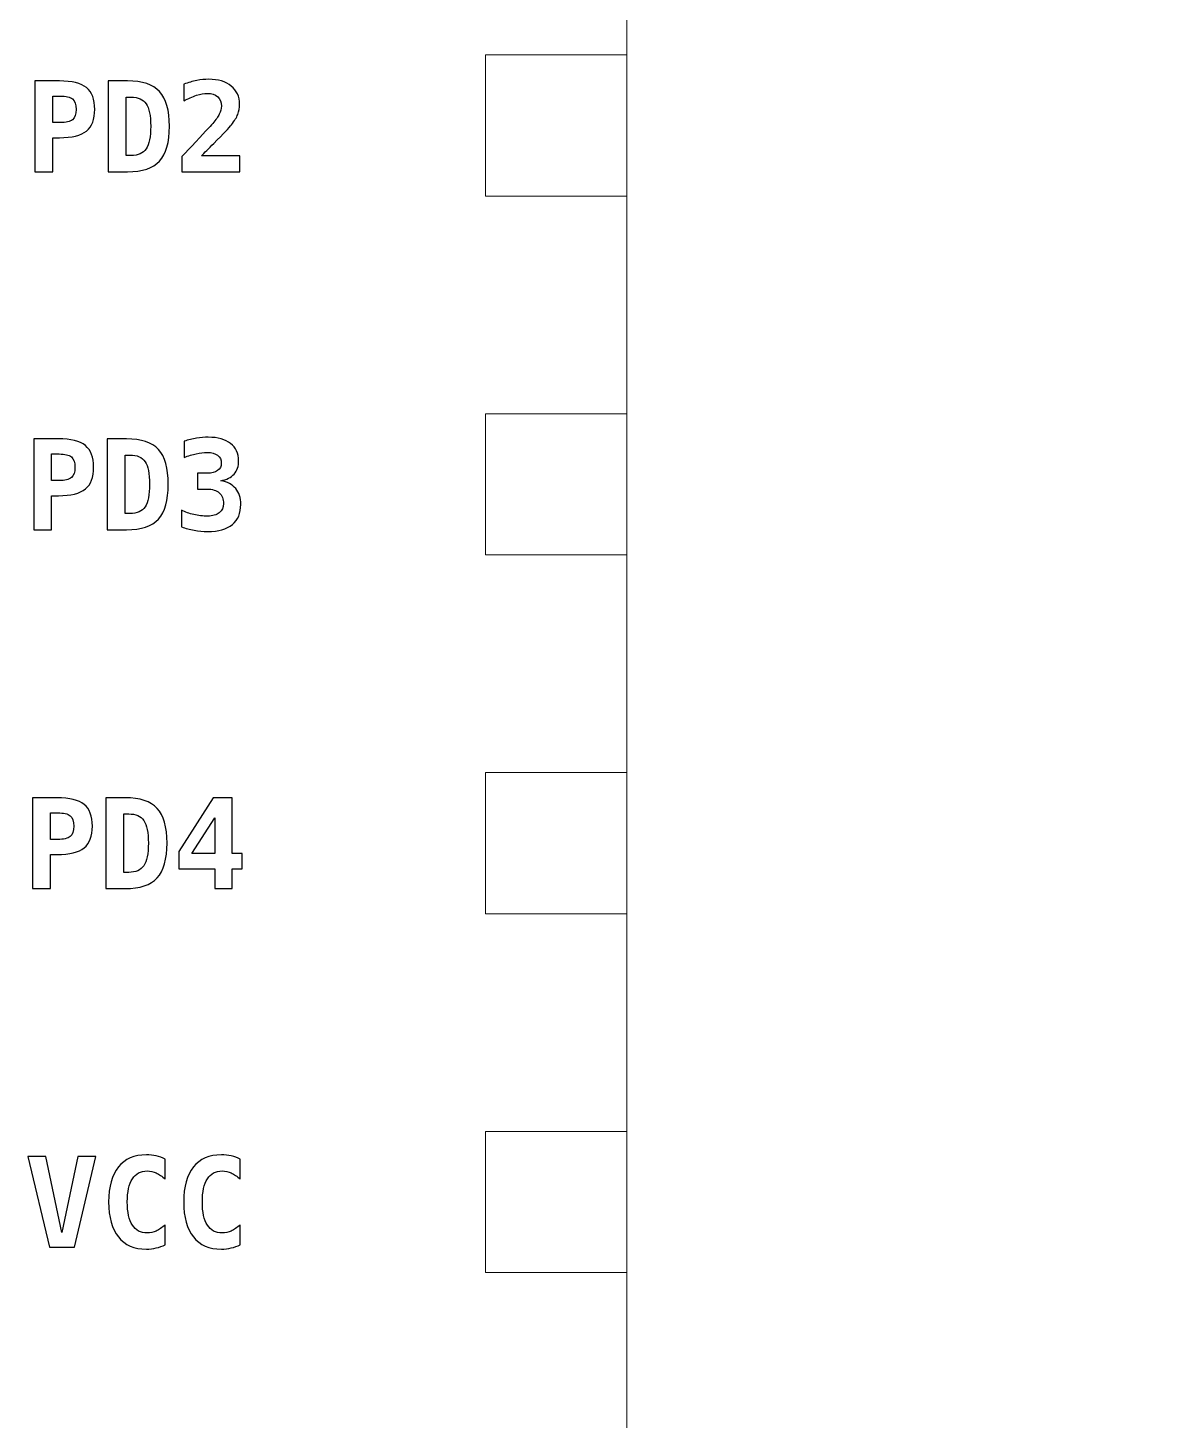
# Model space of a CAD drawing. Header units: centimetres. Extents: x -11.47 to -9.53, y -16.79 to -12.96.
# Drawn here: x -11.286 to -10.478, y -14.877 to -13.892 of the extents above; entities that cross this region are included whole.
import ezdxf

# ---------------------------------------------------------------- set-up
doc = ezdxf.new("R2010")
doc.units = ezdxf.units.CM
doc.header["$MEASUREMENT"] = 0
doc.layers.add('Layer 1', color=7, linetype='Continuous')

msp = doc.modelspace()

# ---------------------------------------------------------------- linework, layer by layer
at = {"layer": 'Layer 1', "color": 7, "lineweight": 9}
for points in [[(-10.8625, -16.575), (-10.1375, -16.575), (-10.1375, -13.125), (-10.8625, -13.125), (-10.8625, -16.575)], [(-10.9625, -14.011), (-10.8625, -14.011), (-10.8625, -13.911), (-10.9625, -13.911), (-10.9625, -14.011)], [(-10.9625, -14.265), (-10.8625, -14.265), (-10.8625, -14.165), (-10.9625, -14.165), (-10.9625, -14.265)], [(-10.9625, -14.519), (-10.8625, -14.519), (-10.8625, -14.419), (-10.9625, -14.419), (-10.9625, -14.519)], [(-10.9625, -14.773), (-10.8625, -14.773), (-10.8625, -14.673), (-10.9625, -14.673), (-10.9625, -14.773)]]:
    msp.add_lwpolyline(points, close=True, dxfattribs=at)
at = {"layer": 'Layer 1', "color": 250}
for points, knots in [([(-11.2815, -13.92942), (-11.2815, -13.92942), (-11.26405, -13.92942), (-11.26405, -13.92942), (-11.26405, -13.92942), (-11.25519, -13.92942), (-11.24881, -13.93099), (-11.24491, -13.93415), (-11.24491, -13.93415), (-11.24102, -13.93731), (-11.23908, -13.94244), (-11.23908, -13.94953), (-11.23908, -13.94953), (-11.23908, -13.95661), (-11.24102, -13.96174), (-11.24491, -13.9649), (-11.24491, -13.9649), (-11.24881, -13.96806), (-11.25519, -13.96963), (-11.26405, -13.96963), (-11.26405, -13.96963), (-11.26405, -13.96963), (-11.2688, -13.96963), (-11.2688, -13.96963), (-11.2688, -13.96963), (-11.2688, -13.96963), (-11.2688, -13.99371), (-11.2688, -13.99371), (-11.2688, -13.99371), (-11.2688, -13.99371), (-11.2815, -13.99371), (-11.2815, -13.99371), (-11.2815, -13.99371), (-11.2815, -13.99371), (-11.2815, -13.92942), (-11.2815, -13.92942)], [0, 0, 0, 0, 0.111111, 0.111111, 0.111111, 0.111111, 0.222222, 0.222222, 0.222222, 0.222222, 0.333333, 0.333333, 0.333333, 0.333333, 0.444444, 0.444444, 0.444444, 0.444444, 0.555556, 0.555556, 0.555556, 0.555556, 0.666667, 0.666667, 0.666667, 0.666667, 0.777778, 0.777778, 0.777778, 0.777778, 0.888889, 0.888889, 0.888889, 0.888889, 1, 1, 1, 1]), ([(-11.2295, -13.92942), (-11.2295, -13.92942), (-11.21589, -13.92942), (-11.21589, -13.92942), (-11.21589, -13.92942), (-11.20539, -13.92942), (-11.19782, -13.93192), (-11.19321, -13.93693), (-11.19321, -13.93693), (-11.18858, -13.94194), (-11.18627, -13.95013), (-11.18627, -13.96151), (-11.18627, -13.96151), (-11.18627, -13.9729), (-11.18858, -13.98111), (-11.19321, -13.98616), (-11.19321, -13.98616), (-11.19782, -13.9912), (-11.20539, -13.99371), (-11.21589, -13.99371), (-11.21589, -13.99371), (-11.21589, -13.99371), (-11.2295, -13.99371), (-11.2295, -13.99371), (-11.2295, -13.99371), (-11.2295, -13.99371), (-11.2295, -13.92942), (-11.2295, -13.92942)], [0, 0, 0, 0, 0.142857, 0.142857, 0.142857, 0.142857, 0.285714, 0.285714, 0.285714, 0.285714, 0.428571, 0.428571, 0.428571, 0.428571, 0.571429, 0.571429, 0.571429, 0.571429, 0.714286, 0.714286, 0.714286, 0.714286, 0.857143, 0.857143, 0.857143, 0.857143, 1, 1, 1, 1]), ([(-11.16362, -13.98251), (-11.16362, -13.98251), (-11.13653, -13.98251), (-11.13653, -13.98251), (-11.13653, -13.98251), (-11.13653, -13.98251), (-11.13653, -13.99371), (-11.13653, -13.99371), (-11.13653, -13.99371), (-11.13653, -13.99371), (-11.17735, -13.99371), (-11.17735, -13.99371), (-11.17735, -13.99371), (-11.17735, -13.99371), (-11.17735, -13.98285), (-11.17735, -13.98285), (-11.17735, -13.98285), (-11.17735, -13.98285), (-11.17045, -13.97554), (-11.17045, -13.97554), (-11.17045, -13.97554), (-11.16228, -13.96684), (-11.15731, -13.96149), (-11.15556, -13.95948), (-11.15556, -13.95948), (-11.15342, -13.95701), (-11.15186, -13.95482), (-11.15092, -13.95291), (-11.15092, -13.95291), (-11.14996, -13.951), (-11.14949, -13.94912), (-11.14949, -13.94725), (-11.14949, -13.94725), (-11.14949, -13.94438), (-11.15036, -13.94216), (-11.15209, -13.9406), (-11.15209, -13.9406), (-11.15383, -13.93903), (-11.1563, -13.93825), (-11.15947, -13.93825), (-11.15947, -13.93825), (-11.16175, -13.93825), (-11.16429, -13.93871), (-11.16712, -13.93961), (-11.16712, -13.93961), (-11.16995, -13.94052), (-11.17289, -13.94182), (-11.17597, -13.94354), (-11.17597, -13.94354), (-11.17597, -13.94354), (-11.17597, -13.9317), (-11.17597, -13.9317), (-11.17597, -13.9317), (-11.17289, -13.93058), (-11.16989, -13.92973), (-11.16694, -13.92914), (-11.16694, -13.92914), (-11.164, -13.92855), (-11.16118, -13.92826), (-11.15849, -13.92826), (-11.15849, -13.92826), (-11.15168, -13.92826), (-11.14633, -13.92985), (-11.14245, -13.93302), (-11.14245, -13.93302), (-11.13856, -13.93618), (-11.13662, -13.94052), (-11.13662, -13.946), (-11.13662, -13.946), (-11.13662, -13.94853), (-11.13704, -13.95089), (-11.13788, -13.9531), (-11.13788, -13.9531), (-11.13873, -13.95532), (-11.14019, -13.95777), (-11.14226, -13.96046), (-11.14226, -13.96046), (-11.14378, -13.96242), (-11.14795, -13.96681), (-11.15478, -13.97365), (-11.15478, -13.97365), (-11.15849, -13.97734), (-11.16143, -13.98031), (-11.16362, -13.98251)], [0, 0, 0, 0, 0.047619, 0.047619, 0.047619, 0.047619, 0.095238, 0.095238, 0.095238, 0.095238, 0.142857, 0.142857, 0.142857, 0.142857, 0.190476, 0.190476, 0.190476, 0.190476, 0.238095, 0.238095, 0.238095, 0.238095, 0.285714, 0.285714, 0.285714, 0.285714, 0.333333, 0.333333, 0.333333, 0.333333, 0.380952, 0.380952, 0.380952, 0.380952, 0.428571, 0.428571, 0.428571, 0.428571, 0.47619, 0.47619, 0.47619, 0.47619, 0.52381, 0.52381, 0.52381, 0.52381, 0.571429, 0.571429, 0.571429, 0.571429, 0.619048, 0.619048, 0.619048, 0.619048, 0.666667, 0.666667, 0.666667, 0.666667, 0.714286, 0.714286, 0.714286, 0.714286, 0.761905, 0.761905, 0.761905, 0.761905, 0.809524, 0.809524, 0.809524, 0.809524, 0.857143, 0.857143, 0.857143, 0.857143, 0.904762, 0.904762, 0.904762, 0.904762, 0.952381, 0.952381, 0.952381, 0.952381, 1, 1, 1, 1]), ([(-11.2688, -13.94011), (-11.2688, -13.94011), (-11.2688, -13.95895), (-11.2688, -13.95895), (-11.2688, -13.95895), (-11.2688, -13.95895), (-11.26358, -13.95895), (-11.26358, -13.95895), (-11.26358, -13.95895), (-11.25942, -13.95895), (-11.2565, -13.95824), (-11.25482, -13.95685), (-11.25482, -13.95685), (-11.25313, -13.95544), (-11.25229, -13.953), (-11.25229, -13.94953), (-11.25229, -13.94953), (-11.25229, -13.94606), (-11.25313, -13.94362), (-11.25482, -13.94221), (-11.25482, -13.94221), (-11.2565, -13.94081), (-11.25942, -13.94011), (-11.26358, -13.94011), (-11.26358, -13.94011), (-11.26358, -13.94011), (-11.2688, -13.94011), (-11.2688, -13.94011)], [0, 0, 0, 0, 0.142857, 0.142857, 0.142857, 0.142857, 0.285714, 0.285714, 0.285714, 0.285714, 0.428571, 0.428571, 0.428571, 0.428571, 0.571429, 0.571429, 0.571429, 0.571429, 0.714286, 0.714286, 0.714286, 0.714286, 0.857143, 0.857143, 0.857143, 0.857143, 1, 1, 1, 1]), ([(-11.2168, -13.94087), (-11.2168, -13.94087), (-11.2168, -13.98226), (-11.2168, -13.98226), (-11.2168, -13.98226), (-11.2168, -13.98226), (-11.21336, -13.98226), (-11.21336, -13.98226), (-11.21336, -13.98226), (-11.20836, -13.98226), (-11.20479, -13.98069), (-11.20267, -13.97754), (-11.20267, -13.97754), (-11.20054, -13.9744), (-11.19948, -13.96905), (-11.19948, -13.96151), (-11.19948, -13.96151), (-11.19948, -13.95401), (-11.20054, -13.94869), (-11.20267, -13.94556), (-11.20267, -13.94556), (-11.20479, -13.94243), (-11.20836, -13.94087), (-11.21336, -13.94087), (-11.21336, -13.94087), (-11.21336, -13.94087), (-11.2168, -13.94087), (-11.2168, -13.94087)], [0, 0, 0, 0, 0.142857, 0.142857, 0.142857, 0.142857, 0.285714, 0.285714, 0.285714, 0.285714, 0.428571, 0.428571, 0.428571, 0.428571, 0.571429, 0.571429, 0.571429, 0.571429, 0.714286, 0.714286, 0.714286, 0.714286, 0.857143, 0.857143, 0.857143, 0.857143, 1, 1, 1, 1]), ([(-11.15946, -14.21834), (-11.15946, -14.21834), (-11.16626, -14.21834), (-11.16626, -14.21834), (-11.16626, -14.21834), (-11.16626, -14.21834), (-11.16626, -14.20714), (-11.16626, -14.20714), (-11.16626, -14.20714), (-11.16626, -14.20714), (-11.15946, -14.20714), (-11.15946, -14.20714), (-11.15946, -14.20714), (-11.15631, -14.20714), (-11.15386, -14.20652), (-11.15212, -14.20527), (-11.15212, -14.20527), (-11.15039, -14.20402), (-11.14952, -14.20226), (-11.14952, -14.19999), (-11.14952, -14.19999), (-11.14952, -14.19761), (-11.15039, -14.19574), (-11.15212, -14.19441), (-11.15212, -14.19441), (-11.15386, -14.19307), (-11.15631, -14.19241), (-11.15946, -14.19241), (-11.15946, -14.19241), (-11.16187, -14.19241), (-11.16445, -14.19272), (-11.1672, -14.19332), (-11.1672, -14.19332), (-11.16996, -14.19392), (-11.17282, -14.1948), (-11.17577, -14.19595), (-11.17577, -14.19595), (-11.17577, -14.19595), (-11.17577, -14.18441), (-11.17577, -14.18441), (-11.17577, -14.18441), (-11.17282, -14.18352), (-11.16991, -14.18284), (-11.16704, -14.18235), (-11.16704, -14.18235), (-11.16416, -14.18188), (-11.16141, -14.18165), (-11.15876, -14.18165), (-11.15876, -14.18165), (-11.15199, -14.18165), (-11.14671, -14.18313), (-11.14293, -14.18609), (-11.14293, -14.18609), (-11.13914, -14.18904), (-11.13725, -14.19311), (-11.13725, -14.19832), (-11.13725, -14.19832), (-11.13725, -14.20212), (-11.13833, -14.20525), (-11.14052, -14.20768), (-11.14052, -14.20768), (-11.1427, -14.2101), (-11.14582, -14.21169), (-11.14986, -14.21243), (-11.14986, -14.21243), (-11.14527, -14.21324), (-11.14176, -14.21507), (-11.13935, -14.21792), (-11.13935, -14.21792), (-11.13694, -14.22078), (-11.13573, -14.22454), (-11.13573, -14.22918), (-11.13573, -14.22918), (-11.13573, -14.23541), (-11.13773, -14.24016), (-11.14171, -14.24344), (-11.14171, -14.24344), (-11.14571, -14.24672), (-11.1515, -14.24835), (-11.15912, -14.24835), (-11.15912, -14.24835), (-11.16235, -14.24835), (-11.16554, -14.24807), (-11.16869, -14.24753), (-11.16869, -14.24753), (-11.17183, -14.24698), (-11.17484, -14.24619), (-11.17771, -14.24516), (-11.17771, -14.24516), (-11.17771, -14.24516), (-11.17771, -14.23336), (-11.17771, -14.23336), (-11.17771, -14.23336), (-11.17501, -14.23471), (-11.1721, -14.23574), (-11.16896, -14.23644), (-11.16896, -14.23644), (-11.16585, -14.23715), (-11.16256, -14.2375), (-11.15912, -14.2375), (-11.15912, -14.2375), (-11.15566, -14.2375), (-11.15294, -14.23671), (-11.15093, -14.23511), (-11.15093, -14.23511), (-11.14892, -14.23352), (-11.14792, -14.23137), (-11.14792, -14.22867), (-11.14792, -14.22867), (-11.14792, -14.22538), (-11.14892, -14.22282), (-11.15093, -14.22103), (-11.15093, -14.22103), (-11.15294, -14.21923), (-11.15578, -14.21834), (-11.15946, -14.21834)], [0, 0, 0, 0, 0.034483, 0.034483, 0.034483, 0.034483, 0.068966, 0.068966, 0.068966, 0.068966, 0.103448, 0.103448, 0.103448, 0.103448, 0.137931, 0.137931, 0.137931, 0.137931, 0.172414, 0.172414, 0.172414, 0.172414, 0.206897, 0.206897, 0.206897, 0.206897, 0.241379, 0.241379, 0.241379, 0.241379, 0.275862, 0.275862, 0.275862, 0.275862, 0.310345, 0.310345, 0.310345, 0.310345, 0.344828, 0.344828, 0.344828, 0.344828, 0.37931, 0.37931, 0.37931, 0.37931, 0.413793, 0.413793, 0.413793, 0.413793, 0.448276, 0.448276, 0.448276, 0.448276, 0.482759, 0.482759, 0.482759, 0.482759, 0.517241, 0.517241, 0.517241, 0.517241, 0.551724, 0.551724, 0.551724, 0.551724, 0.586207, 0.586207, 0.586207, 0.586207, 0.62069, 0.62069, 0.62069, 0.62069, 0.655172, 0.655172, 0.655172, 0.655172, 0.689655, 0.689655, 0.689655, 0.689655, 0.724138, 0.724138, 0.724138, 0.724138, 0.758621, 0.758621, 0.758621, 0.758621, 0.793103, 0.793103, 0.793103, 0.793103, 0.827586, 0.827586, 0.827586, 0.827586, 0.862069, 0.862069, 0.862069, 0.862069, 0.896552, 0.896552, 0.896552, 0.896552, 0.931034, 0.931034, 0.931034, 0.931034, 0.965517, 0.965517, 0.965517, 0.965517, 1, 1, 1, 1]), ([(-11.28229, -14.18281), (-11.28229, -14.18281), (-11.26484, -14.18281), (-11.26484, -14.18281), (-11.26484, -14.18281), (-11.25598, -14.18281), (-11.2496, -14.18438), (-11.2457, -14.18754), (-11.2457, -14.18754), (-11.24181, -14.1907), (-11.23987, -14.19583), (-11.23987, -14.20292), (-11.23987, -14.20292), (-11.23987, -14.21), (-11.24181, -14.21513), (-11.2457, -14.21829), (-11.2457, -14.21829), (-11.2496, -14.22145), (-11.25598, -14.22302), (-11.26484, -14.22302), (-11.26484, -14.22302), (-11.26484, -14.22302), (-11.26959, -14.22302), (-11.26959, -14.22302), (-11.26959, -14.22302), (-11.26959, -14.22302), (-11.26959, -14.2471), (-11.26959, -14.2471), (-11.26959, -14.2471), (-11.26959, -14.2471), (-11.28229, -14.2471), (-11.28229, -14.2471), (-11.28229, -14.2471), (-11.28229, -14.2471), (-11.28229, -14.18281), (-11.28229, -14.18281)], [0, 0, 0, 0, 0.111111, 0.111111, 0.111111, 0.111111, 0.222222, 0.222222, 0.222222, 0.222222, 0.333333, 0.333333, 0.333333, 0.333333, 0.444444, 0.444444, 0.444444, 0.444444, 0.555556, 0.555556, 0.555556, 0.555556, 0.666667, 0.666667, 0.666667, 0.666667, 0.777778, 0.777778, 0.777778, 0.777778, 0.888889, 0.888889, 0.888889, 0.888889, 1, 1, 1, 1]), ([(-11.23029, -14.18281), (-11.23029, -14.18281), (-11.21668, -14.18281), (-11.21668, -14.18281), (-11.21668, -14.18281), (-11.20618, -14.18281), (-11.19861, -14.18531), (-11.194, -14.19032), (-11.194, -14.19032), (-11.18937, -14.19533), (-11.18706, -14.20352), (-11.18706, -14.2149), (-11.18706, -14.2149), (-11.18706, -14.22629), (-11.18937, -14.2345), (-11.194, -14.23955), (-11.194, -14.23955), (-11.19861, -14.24459), (-11.20618, -14.2471), (-11.21668, -14.2471), (-11.21668, -14.2471), (-11.21668, -14.2471), (-11.23029, -14.2471), (-11.23029, -14.2471), (-11.23029, -14.2471), (-11.23029, -14.2471), (-11.23029, -14.18281), (-11.23029, -14.18281)], [0, 0, 0, 0, 0.142857, 0.142857, 0.142857, 0.142857, 0.285714, 0.285714, 0.285714, 0.285714, 0.428571, 0.428571, 0.428571, 0.428571, 0.571429, 0.571429, 0.571429, 0.571429, 0.714286, 0.714286, 0.714286, 0.714286, 0.857143, 0.857143, 0.857143, 0.857143, 1, 1, 1, 1]), ([(-11.26959, -14.1935), (-11.26959, -14.1935), (-11.26959, -14.21234), (-11.26959, -14.21234), (-11.26959, -14.21234), (-11.26959, -14.21234), (-11.26437, -14.21234), (-11.26437, -14.21234), (-11.26437, -14.21234), (-11.26021, -14.21234), (-11.25729, -14.21163), (-11.25561, -14.21024), (-11.25561, -14.21024), (-11.25392, -14.20883), (-11.25308, -14.20639), (-11.25308, -14.20292), (-11.25308, -14.20292), (-11.25308, -14.19945), (-11.25392, -14.19701), (-11.25561, -14.1956), (-11.25561, -14.1956), (-11.25729, -14.1942), (-11.26021, -14.1935), (-11.26437, -14.1935), (-11.26437, -14.1935), (-11.26437, -14.1935), (-11.26959, -14.1935), (-11.26959, -14.1935)], [0, 0, 0, 0, 0.142857, 0.142857, 0.142857, 0.142857, 0.285714, 0.285714, 0.285714, 0.285714, 0.428571, 0.428571, 0.428571, 0.428571, 0.571429, 0.571429, 0.571429, 0.571429, 0.714286, 0.714286, 0.714286, 0.714286, 0.857143, 0.857143, 0.857143, 0.857143, 1, 1, 1, 1]), ([(-11.21759, -14.19426), (-11.21759, -14.19426), (-11.21759, -14.23565), (-11.21759, -14.23565), (-11.21759, -14.23565), (-11.21759, -14.23565), (-11.21415, -14.23565), (-11.21415, -14.23565), (-11.21415, -14.23565), (-11.20915, -14.23565), (-11.20558, -14.23408), (-11.20346, -14.23093), (-11.20346, -14.23093), (-11.20133, -14.22779), (-11.20027, -14.22244), (-11.20027, -14.2149), (-11.20027, -14.2149), (-11.20027, -14.2074), (-11.20133, -14.20208), (-11.20346, -14.19895), (-11.20346, -14.19895), (-11.20558, -14.19582), (-11.20915, -14.19426), (-11.21415, -14.19426), (-11.21415, -14.19426), (-11.21415, -14.19426), (-11.21759, -14.19426), (-11.21759, -14.19426)], [0, 0, 0, 0, 0.142857, 0.142857, 0.142857, 0.142857, 0.285714, 0.285714, 0.285714, 0.285714, 0.428571, 0.428571, 0.428571, 0.428571, 0.571429, 0.571429, 0.571429, 0.571429, 0.714286, 0.714286, 0.714286, 0.714286, 0.857143, 0.857143, 0.857143, 0.857143, 1, 1, 1, 1]), ([(-11.28318, -14.43684), (-11.28318, -14.43684), (-11.26573, -14.43684), (-11.26573, -14.43684), (-11.26573, -14.43684), (-11.25687, -14.43684), (-11.25049, -14.43841), (-11.24659, -14.44157), (-11.24659, -14.44157), (-11.2427, -14.44473), (-11.24076, -14.44986), (-11.24076, -14.45695), (-11.24076, -14.45695), (-11.24076, -14.46403), (-11.2427, -14.46916), (-11.24659, -14.47232), (-11.24659, -14.47232), (-11.25049, -14.47548), (-11.25687, -14.47705), (-11.26573, -14.47705), (-11.26573, -14.47705), (-11.26573, -14.47705), (-11.27048, -14.47705), (-11.27048, -14.47705), (-11.27048, -14.47705), (-11.27048, -14.47705), (-11.27048, -14.50113), (-11.27048, -14.50113), (-11.27048, -14.50113), (-11.27048, -14.50113), (-11.28318, -14.50113), (-11.28318, -14.50113), (-11.28318, -14.50113), (-11.28318, -14.50113), (-11.28318, -14.43684), (-11.28318, -14.43684)], [0, 0, 0, 0, 0.111111, 0.111111, 0.111111, 0.111111, 0.222222, 0.222222, 0.222222, 0.222222, 0.333333, 0.333333, 0.333333, 0.333333, 0.444444, 0.444444, 0.444444, 0.444444, 0.555556, 0.555556, 0.555556, 0.555556, 0.666667, 0.666667, 0.666667, 0.666667, 0.777778, 0.777778, 0.777778, 0.777778, 0.888889, 0.888889, 0.888889, 0.888889, 1, 1, 1, 1]), ([(-11.23118, -14.43684), (-11.23118, -14.43684), (-11.21757, -14.43684), (-11.21757, -14.43684), (-11.21757, -14.43684), (-11.20707, -14.43684), (-11.1995, -14.43934), (-11.19489, -14.44435), (-11.19489, -14.44435), (-11.19026, -14.44936), (-11.18795, -14.45755), (-11.18795, -14.46893), (-11.18795, -14.46893), (-11.18795, -14.48032), (-11.19026, -14.48853), (-11.19489, -14.49358), (-11.19489, -14.49358), (-11.1995, -14.49862), (-11.20707, -14.50113), (-11.21757, -14.50113), (-11.21757, -14.50113), (-11.21757, -14.50113), (-11.23118, -14.50113), (-11.23118, -14.50113), (-11.23118, -14.50113), (-11.23118, -14.50113), (-11.23118, -14.43684), (-11.23118, -14.43684)], [0, 0, 0, 0, 0.142857, 0.142857, 0.142857, 0.142857, 0.285714, 0.285714, 0.285714, 0.285714, 0.428571, 0.428571, 0.428571, 0.428571, 0.571429, 0.571429, 0.571429, 0.571429, 0.714286, 0.714286, 0.714286, 0.714286, 0.857143, 0.857143, 0.857143, 0.857143, 1, 1, 1, 1]), ([(-11.1552, -14.43684), (-11.1552, -14.43684), (-11.1419, -14.43684), (-11.1419, -14.43684), (-11.1419, -14.43684), (-11.1419, -14.43684), (-11.1419, -14.47636), (-11.1419, -14.47636), (-11.1419, -14.47636), (-11.1419, -14.47636), (-11.13484, -14.47636), (-11.13484, -14.47636), (-11.13484, -14.47636), (-11.13484, -14.47636), (-11.13484, -14.48725), (-11.13484, -14.48725), (-11.13484, -14.48725), (-11.13484, -14.48725), (-11.1419, -14.48725), (-11.1419, -14.48725), (-11.1419, -14.48725), (-11.1419, -14.48725), (-11.1419, -14.50113), (-11.1419, -14.50113), (-11.1419, -14.50113), (-11.1419, -14.50113), (-11.15408, -14.50113), (-11.15408, -14.50113), (-11.15408, -14.50113), (-11.15408, -14.50113), (-11.15408, -14.48725), (-11.15408, -14.48725), (-11.15408, -14.48725), (-11.15408, -14.48725), (-11.17959, -14.48725), (-11.17959, -14.48725), (-11.17959, -14.48725), (-11.17959, -14.48725), (-11.17959, -14.47494), (-11.17959, -14.47494), (-11.17959, -14.47494), (-11.17959, -14.47494), (-11.1552, -14.43684), (-11.1552, -14.43684)], [0, 0, 0, 0, 0.090909, 0.090909, 0.090909, 0.090909, 0.181818, 0.181818, 0.181818, 0.181818, 0.272727, 0.272727, 0.272727, 0.272727, 0.363636, 0.363636, 0.363636, 0.363636, 0.454545, 0.454545, 0.454545, 0.454545, 0.545455, 0.545455, 0.545455, 0.545455, 0.636364, 0.636364, 0.636364, 0.636364, 0.727273, 0.727273, 0.727273, 0.727273, 0.818182, 0.818182, 0.818182, 0.818182, 0.909091, 0.909091, 0.909091, 0.909091, 1, 1, 1, 1]), ([(-11.27048, -14.44753), (-11.27048, -14.44753), (-11.27048, -14.46637), (-11.27048, -14.46637), (-11.27048, -14.46637), (-11.27048, -14.46637), (-11.26526, -14.46637), (-11.26526, -14.46637), (-11.26526, -14.46637), (-11.2611, -14.46637), (-11.25818, -14.46566), (-11.2565, -14.46427), (-11.2565, -14.46427), (-11.25481, -14.46286), (-11.25397, -14.46042), (-11.25397, -14.45695), (-11.25397, -14.45695), (-11.25397, -14.45348), (-11.25481, -14.45104), (-11.2565, -14.44963), (-11.2565, -14.44963), (-11.25818, -14.44823), (-11.2611, -14.44753), (-11.26526, -14.44753), (-11.26526, -14.44753), (-11.26526, -14.44753), (-11.27048, -14.44753), (-11.27048, -14.44753)], [0, 0, 0, 0, 0.142857, 0.142857, 0.142857, 0.142857, 0.285714, 0.285714, 0.285714, 0.285714, 0.428571, 0.428571, 0.428571, 0.428571, 0.571429, 0.571429, 0.571429, 0.571429, 0.714286, 0.714286, 0.714286, 0.714286, 0.857143, 0.857143, 0.857143, 0.857143, 1, 1, 1, 1]), ([(-11.21848, -14.44829), (-11.21848, -14.44829), (-11.21848, -14.48968), (-11.21848, -14.48968), (-11.21848, -14.48968), (-11.21848, -14.48968), (-11.21504, -14.48968), (-11.21504, -14.48968), (-11.21504, -14.48968), (-11.21004, -14.48968), (-11.20647, -14.48811), (-11.20435, -14.48496), (-11.20435, -14.48496), (-11.20222, -14.48182), (-11.20116, -14.47647), (-11.20116, -14.46893), (-11.20116, -14.46893), (-11.20116, -14.46143), (-11.20222, -14.45611), (-11.20435, -14.45298), (-11.20435, -14.45298), (-11.20647, -14.44985), (-11.21004, -14.44829), (-11.21504, -14.44829), (-11.21504, -14.44829), (-11.21504, -14.44829), (-11.21848, -14.44829), (-11.21848, -14.44829)], [0, 0, 0, 0, 0.142857, 0.142857, 0.142857, 0.142857, 0.285714, 0.285714, 0.285714, 0.285714, 0.428571, 0.428571, 0.428571, 0.428571, 0.571429, 0.571429, 0.571429, 0.571429, 0.714286, 0.714286, 0.714286, 0.714286, 0.857143, 0.857143, 0.857143, 0.857143, 1, 1, 1, 1]), ([(-11.15408, -14.45096), (-11.15408, -14.45096), (-11.17033, -14.47636), (-11.17033, -14.47636), (-11.17033, -14.47636), (-11.17033, -14.47636), (-11.15408, -14.47636), (-11.15408, -14.47636), (-11.15408, -14.47636), (-11.15408, -14.47636), (-11.15408, -14.45096), (-11.15408, -14.45096)], [0, 0, 0, 0, 0.333333, 0.333333, 0.333333, 0.333333, 0.666667, 0.666667, 0.666667, 0.666667, 1, 1, 1, 1]), ([(-11.26234, -14.7445), (-11.26234, -14.7445), (-11.25102, -14.69081), (-11.25102, -14.69081), (-11.25102, -14.69081), (-11.25102, -14.69081), (-11.23823, -14.69081), (-11.23823, -14.69081), (-11.23823, -14.69081), (-11.23823, -14.69081), (-11.25352, -14.7551), (-11.25352, -14.7551), (-11.25352, -14.7551), (-11.25352, -14.7551), (-11.27113, -14.7551), (-11.27113, -14.7551), (-11.27113, -14.7551), (-11.27113, -14.7551), (-11.28642, -14.69081), (-11.28642, -14.69081), (-11.28642, -14.69081), (-11.28642, -14.69081), (-11.27363, -14.69081), (-11.27363, -14.69081), (-11.27363, -14.69081), (-11.27363, -14.69081), (-11.26234, -14.7445), (-11.26234, -14.7445)], [0, 0, 0, 0, 0.142857, 0.142857, 0.142857, 0.142857, 0.285714, 0.285714, 0.285714, 0.285714, 0.428571, 0.428571, 0.428571, 0.428571, 0.571429, 0.571429, 0.571429, 0.571429, 0.714286, 0.714286, 0.714286, 0.714286, 0.857143, 0.857143, 0.857143, 0.857143, 1, 1, 1, 1]), ([(-11.18923, -14.75325), (-11.19124, -14.75428), (-11.19335, -14.75506), (-11.19557, -14.75557), (-11.19557, -14.75557), (-11.19777, -14.75608), (-11.20009, -14.75635), (-11.20253, -14.75635), (-11.20253, -14.75635), (-11.2112, -14.75635), (-11.21783, -14.7535), (-11.22239, -14.74778), (-11.22239, -14.74778), (-11.22696, -14.74206), (-11.22924, -14.73382), (-11.22924, -14.72301), (-11.22924, -14.72301), (-11.22924, -14.7122), (-11.22696, -14.70394), (-11.22239, -14.69822), (-11.22239, -14.69822), (-11.21783, -14.6925), (-11.2112, -14.68965), (-11.20253, -14.68965), (-11.20253, -14.68965), (-11.20009, -14.68965), (-11.19776, -14.68991), (-11.19552, -14.69043), (-11.19552, -14.69043), (-11.19327, -14.69094), (-11.19119, -14.69172), (-11.18923, -14.69275), (-11.18923, -14.69275), (-11.18923, -14.69275), (-11.18923, -14.70687), (-11.18923, -14.70687), (-11.18923, -14.70687), (-11.19141, -14.70486), (-11.19354, -14.70339), (-11.19558, -14.70245), (-11.19558, -14.70245), (-11.19764, -14.70152), (-11.19975, -14.70105), (-11.20194, -14.70105), (-11.20194, -14.70105), (-11.20659, -14.70105), (-11.2101, -14.70291), (-11.21247, -14.7066), (-11.21247, -14.7066), (-11.21483, -14.71028), (-11.21603, -14.71575), (-11.21603, -14.72301), (-11.21603, -14.72301), (-11.21603, -14.73026), (-11.21483, -14.73571), (-11.21247, -14.7394), (-11.21247, -14.7394), (-11.2101, -14.74309), (-11.20659, -14.74494), (-11.20194, -14.74494), (-11.20194, -14.74494), (-11.19975, -14.74494), (-11.19764, -14.74447), (-11.19558, -14.74355), (-11.19558, -14.74355), (-11.19354, -14.74261), (-11.19141, -14.74114), (-11.18923, -14.73912), (-11.18923, -14.73912), (-11.18923, -14.73912), (-11.18923, -14.75325), (-11.18923, -14.75325)], [0, 0, 0, 0, 0.055556, 0.055556, 0.055556, 0.055556, 0.111111, 0.111111, 0.111111, 0.111111, 0.166667, 0.166667, 0.166667, 0.166667, 0.222222, 0.222222, 0.222222, 0.222222, 0.277778, 0.277778, 0.277778, 0.277778, 0.333333, 0.333333, 0.333333, 0.333333, 0.388889, 0.388889, 0.388889, 0.388889, 0.444444, 0.444444, 0.444444, 0.444444, 0.5, 0.5, 0.5, 0.5, 0.555556, 0.555556, 0.555556, 0.555556, 0.611111, 0.611111, 0.611111, 0.611111, 0.666667, 0.666667, 0.666667, 0.666667, 0.722222, 0.722222, 0.722222, 0.722222, 0.777778, 0.777778, 0.777778, 0.777778, 0.833333, 0.833333, 0.833333, 0.833333, 0.888889, 0.888889, 0.888889, 0.888889, 0.944444, 0.944444, 0.944444, 0.944444, 1, 1, 1, 1]), ([(-11.13614, -14.75325), (-11.13815, -14.75428), (-11.14026, -14.75506), (-11.14248, -14.75557), (-11.14248, -14.75557), (-11.14468, -14.75608), (-11.147, -14.75635), (-11.14944, -14.75635), (-11.14944, -14.75635), (-11.15811, -14.75635), (-11.16474, -14.7535), (-11.1693, -14.74778), (-11.1693, -14.74778), (-11.17387, -14.74206), (-11.17615, -14.73382), (-11.17615, -14.72301), (-11.17615, -14.72301), (-11.17615, -14.7122), (-11.17387, -14.70394), (-11.1693, -14.69822), (-11.1693, -14.69822), (-11.16474, -14.6925), (-11.15811, -14.68965), (-11.14944, -14.68965), (-11.14944, -14.68965), (-11.147, -14.68965), (-11.14467, -14.68991), (-11.14243, -14.69043), (-11.14243, -14.69043), (-11.14018, -14.69094), (-11.1381, -14.69172), (-11.13614, -14.69275), (-11.13614, -14.69275), (-11.13614, -14.69275), (-11.13614, -14.70687), (-11.13614, -14.70687), (-11.13614, -14.70687), (-11.13832, -14.70486), (-11.14045, -14.70339), (-11.14249, -14.70245), (-11.14249, -14.70245), (-11.14455, -14.70152), (-11.14666, -14.70105), (-11.14885, -14.70105), (-11.14885, -14.70105), (-11.1535, -14.70105), (-11.15701, -14.70291), (-11.15938, -14.7066), (-11.15938, -14.7066), (-11.16174, -14.71028), (-11.16294, -14.71575), (-11.16294, -14.72301), (-11.16294, -14.72301), (-11.16294, -14.73026), (-11.16174, -14.73571), (-11.15938, -14.7394), (-11.15938, -14.7394), (-11.15701, -14.74309), (-11.1535, -14.74494), (-11.14885, -14.74494), (-11.14885, -14.74494), (-11.14666, -14.74494), (-11.14455, -14.74447), (-11.14249, -14.74355), (-11.14249, -14.74355), (-11.14045, -14.74261), (-11.13832, -14.74114), (-11.13614, -14.73912), (-11.13614, -14.73912), (-11.13614, -14.73912), (-11.13614, -14.75325), (-11.13614, -14.75325)], [0, 0, 0, 0, 0.055556, 0.055556, 0.055556, 0.055556, 0.111111, 0.111111, 0.111111, 0.111111, 0.166667, 0.166667, 0.166667, 0.166667, 0.222222, 0.222222, 0.222222, 0.222222, 0.277778, 0.277778, 0.277778, 0.277778, 0.333333, 0.333333, 0.333333, 0.333333, 0.388889, 0.388889, 0.388889, 0.388889, 0.444444, 0.444444, 0.444444, 0.444444, 0.5, 0.5, 0.5, 0.5, 0.555556, 0.555556, 0.555556, 0.555556, 0.611111, 0.611111, 0.611111, 0.611111, 0.666667, 0.666667, 0.666667, 0.666667, 0.722222, 0.722222, 0.722222, 0.722222, 0.777778, 0.777778, 0.777778, 0.777778, 0.833333, 0.833333, 0.833333, 0.833333, 0.888889, 0.888889, 0.888889, 0.888889, 0.944444, 0.944444, 0.944444, 0.944444, 1, 1, 1, 1])]:
    msp.add_open_spline(points, degree=3, knots=knots, dxfattribs=at)

doc.saveas('drawing.dxf')
